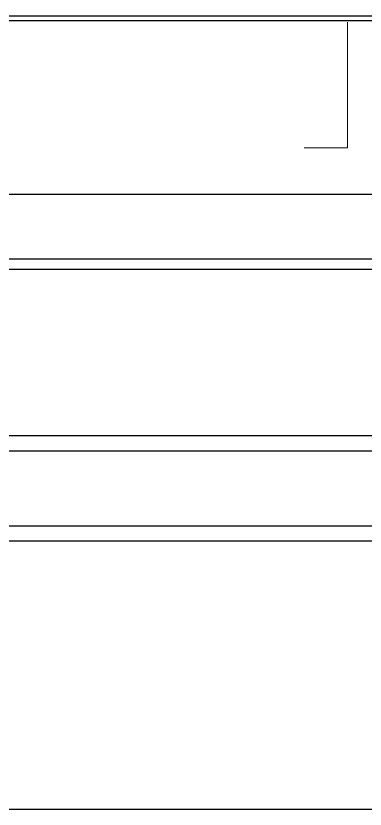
# Model space of a CAD drawing. Header units: millimetres. Extents: x 42356 to 50646, y 31507 to 39566.
# Drawn here: x 47899.8 to 48016.5, y 33711 to 33975.5 of the extents above; entities that cross this region are included whole.
import ezdxf

# ---------------------------------------------------------------- set-up
doc = ezdxf.new("R2010")
doc.units = ezdxf.units.MM
doc.set_wipeout_variables(frame=1)
doc.layers.add('000-PI-Oprema', color=30, linetype='Continuous', lineweight=5)
for name, color, linetype in [('000-PI-ORMAR', 2, 'Continuous'), ('002-PI-Kabelska kanalica', 150, 'Continuous'), ('004-PI-DIN Šina', 3, 'Continuous')]:
    doc.layers.add(name, color=color, linetype=linetype)

# ---------------------------------------------------------------- blocks, each defined once
blk = doc.blocks.new('2000x800 montažna')
at = {"layer": '000-PI-ORMAR'}
for p, q in [((45403.52, 36225.53), (46109.52, 36225.53)), ((45400.02, 36222.03), (46113.02, 36222.03))]:
    blk.add_line(p, q, dxfattribs=at)
blk = doc.blocks.new('*U116')
at = {"layer": '004-PI-DIN Šina'}
blk.add_lwpolyline([(650, -17.5), (650, 17.5), (0, 17.5), (0, -17.5)], close=True, dxfattribs=at)
for points in [[(0, 12.5), (650, 12.5)], [(0, -12.5), (650, -12.5)]]:
    blk.add_lwpolyline(points, dxfattribs=at)
blk = doc.blocks.new('E101_svijetlo_8MR2200-1A')
at = {"layer": '000-PI-Oprema', "ltscale": 0.25}
for p, q in [((190, 25), (190, -17)), ((190, -17), (175.6, -17))]:
    blk.add_line(p, q, dxfattribs=at)
blk.add_wipeout([(-172.5, 0), (172.5, 0), (172.5, -32), (-172.5, -32)])
blk = doc.blocks.new('*U117')
at = {"layer": '002-PI-Kabelska kanalica'}
blk.add_line((-20, -100), (-20, 606), dxfattribs=at)

msp = doc.modelspace()

# ---------------------------------------------------------------- linework, layer by layer
at = {"layer": '000-PI-ORMAR'}
for p, q in [((47428.026, 33975.489), (48213.026, 33975.489)), ((47422.526, 33973.989), (48218.526, 33973.989)), ((47422.526, 33915.989), (48218.526, 33915.989))]:
    msp.add_line(p, q, dxfattribs=at)

# ---------------------------------------------------------------- block references
msp.add_blockref('*U116', (47497.526, 33817.989))
at = {"rotation": 270}
msp.add_blockref('*U117', (47567.526, 33690.989), dxfattribs=at)
at = {"layer": '000-PI-ORMAR'}
msp.add_blockref('2000x800 montažna', (2064.005, -2331.044), dxfattribs=at)

# ---------------------------------------------------------------- next in the draw order: block references
at = {"layer": '000-PI-Oprema'}
msp.add_blockref('E101_svijetlo_8MR2200-1A', (47820.526, 33948.436), dxfattribs=at)

doc.saveas('drawing.dxf')
